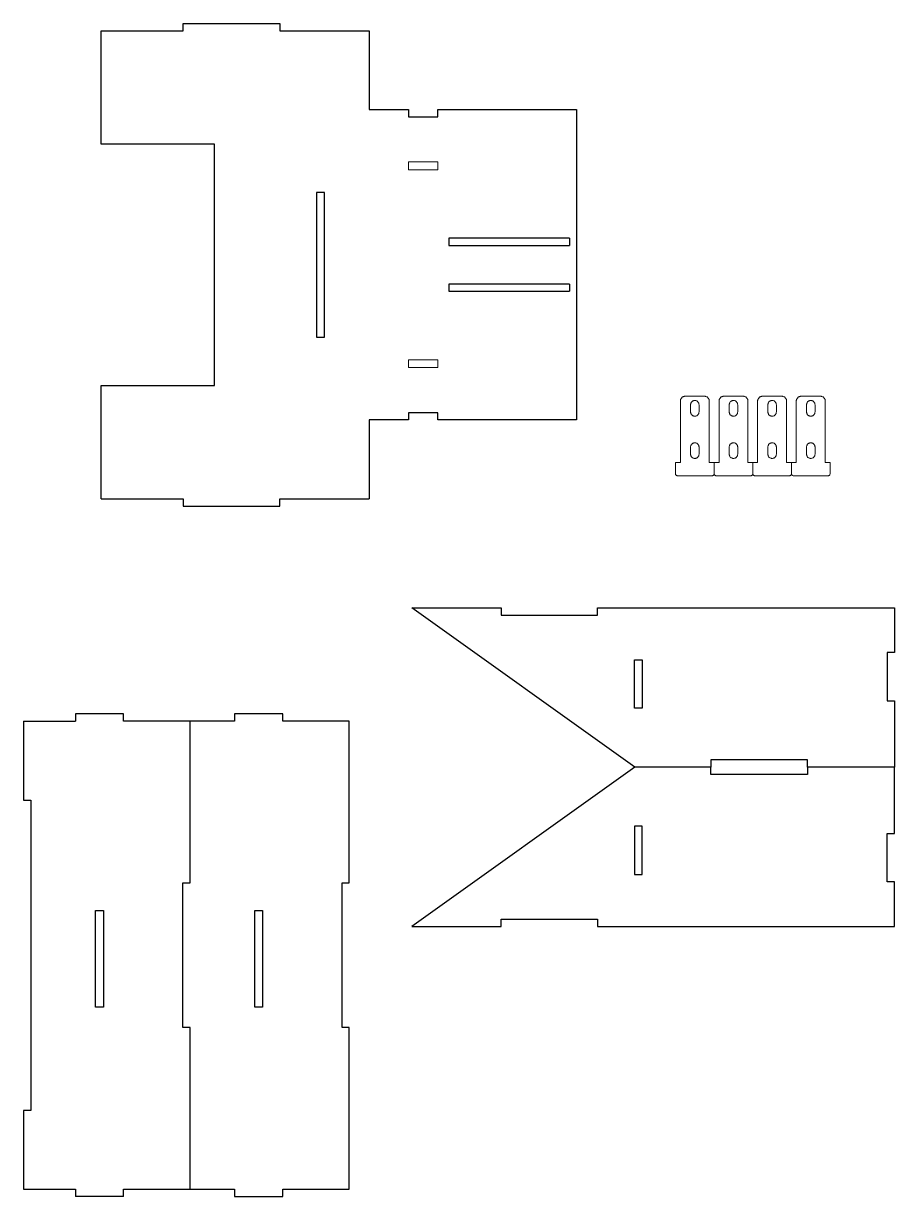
# Model space of a CAD drawing. Header units: millimetres. Extents: x 1538 to 3903, y 253 to 2632.
# Drawn here: x 2939.9 to 3300.8, y 252.6 to 738.7 of the extents above; entities that cross this region are included whole.
import ezdxf

# ---------------------------------------------------------------- set-up
doc = ezdxf.new("R2010")
doc.units = ezdxf.units.MM
doc.layers.add('Layer 1', color=7, linetype='Continuous')

msp = doc.modelspace()

# ---------------------------------------------------------------- linework, layer by layer
at = {"color": 1}
for p, q in [((3046.094, 735.669), (3083.094, 735.669)), ((3064.575, 668.675), (3061.375, 668.675)), ((3061.375, 668.669), (3061.375, 608.669)), ((3064.575, 608.675), (3064.575, 668.675)), ((3166.094, 630.669), (3166.094, 627.669)), ((3061.375, 608.669), (3064.575, 608.675)), ((3046.094, 541.669), (3083.094, 541.669)), ((2939.905, 449.555), (2961.405, 449.555)), ((2939.905, 255.555), (2961.405, 255.555))]:
    msp.add_line(p, q, dxfattribs=at)
for points in [[(2972.094, 735.669), (3006.094, 735.669), (3006.094, 738.669), (3046.094, 738.669), (3046.094, 735.669)], [(2972.094, 541.669), (2972.094, 588.669), (3019.094, 588.669), (3019.094, 688.669), (2972.094, 688.669), (2972.094, 735.669)], [(3083.094, 735.669), (3083.094, 702.969), (3099.497, 702.969), (3099.497, 699.971), (3111.527, 699.971), (3111.527, 702.969), (3169.094, 702.969)], [(3169.094, 702.969), (3169.094, 574.369)], [(3166.094, 649.669), (3116.094, 649.669), (3116.094, 646.669), (3166.094, 646.669)], [(3166.094, 649.669), (3166.094, 646.669)], [(3166.094, 630.669), (3116.094, 630.669), (3116.094, 627.669), (3166.094, 627.669)], [(3169.094, 574.369), (3111.527, 574.369), (3111.527, 577.368), (3099.497, 577.368), (3099.497, 574.369), (3083.094, 574.369), (3083.094, 541.669)], [(2972.094, 541.669), (3006.094, 541.669), (3006.094, 538.669), (3046.094, 538.669), (3046.094, 541.669)], [(3196.278, 474.989), (3196.278, 454.989), (3193.078, 454.989), (3193.078, 474.989), (3196.278, 474.989)], [(3027.405, 449.555), (2981.405, 449.555), (2981.405, 452.555), (2961.405, 452.555), (2961.405, 449.555)], [(3027.405, 255.555), (3027.405, 252.555), (3047.405, 252.555), (3047.405, 255.555), (3074.905, 255.555), (3074.905, 322.555), (3071.905, 322.555), (3071.905, 382.555), (3074.905, 382.555), (3074.905, 449.555), (3047.405, 449.555), (3047.405, 452.555), (3027.405, 452.555), (3027.405, 449.555)], [(2939.905, 449.555), (2939.905, 416.855)], [(3008.905, 255.555), (3008.905, 322.555), (3005.905, 322.555), (3005.905, 382.555), (3008.905, 382.555), (3008.905, 449.555)], [(2939.905, 416.855), (2942.905, 416.855)], [(2942.905, 416.855), (2942.905, 288.255)], [(3196.278, 385.989), (3196.278, 405.989), (3193.078, 405.989), (3193.078, 385.989), (3196.278, 385.989)], [(2969.805, 371.055), (2973.005, 371.055), (2973.005, 331.055), (2969.805, 331.055), (2969.805, 371.055)], [(3035.805, 371.055), (3039.005, 371.055), (3039.005, 331.055), (3035.805, 331.055), (3035.805, 371.055)], [(2939.905, 288.255), (2939.905, 255.555)], [(2942.905, 288.255), (2939.905, 288.255)], [(2961.405, 255.555), (2961.405, 252.555)], [(2981.405, 252.555), (2981.405, 255.555), (3027.405, 255.555)], [(2981.405, 252.555), (2961.405, 252.555)]]:
    msp.add_lwpolyline(points, dxfattribs=at)
for points in [[(3177.797, 496.489), (3300.797, 496.489), (3300.797, 477.989), (3297.797, 477.989), (3297.797, 457.989), (3300.797, 457.989), (3300.797, 430.489), (3264.678, 430.489), (3264.678, 433.489), (3224.678, 433.489), (3224.678, 430.489), (3193.178, 430.489), (3100.797, 496.489), (3137.797, 496.489), (3137.797, 493.489), (3177.797, 493.489)], [(3177.797, 364.489), (3300.797, 364.489), (3300.797, 382.989), (3297.797, 382.989), (3297.797, 402.989), (3300.797, 402.989), (3300.797, 430.489), (3264.678, 430.489), (3264.678, 427.489), (3224.678, 427.489), (3224.678, 430.489), (3193.178, 430.489), (3100.797, 364.489), (3137.797, 364.489), (3137.797, 367.489), (3177.797, 367.489)]]:
    msp.add_lwpolyline(points, close=True, dxfattribs=at)
at = {"layer": 'Layer 1', "color": 1, "lineweight": 0}
for points in [[(3111.527, 678.072), (3099.497, 678.072), (3099.497, 681.271), (3111.527, 681.271), (3111.527, 678.072)], [(3111.527, 599.266), (3099.497, 599.266), (3099.497, 596.068), (3111.527, 596.068), (3111.527, 599.266)]]:
    msp.add_lwpolyline(points, dxfattribs=at)
at = {"layer": 'Layer 1', "color": 5, "lineweight": 0}
for points in [[(3258.095, 552.167), (3258.131, 551.99), (3258.166, 551.814), (3258.236, 551.673), (3258.342, 551.532), (3258.448, 551.39), (3258.589, 551.32), (3258.766, 551.214), (3258.942, 551.179), (3273.265, 551.179), (3273.441, 551.214), (3273.617, 551.32), (3273.759, 551.39), (3273.864, 551.532), (3273.97, 551.673), (3274.041, 551.814), (3274.076, 551.99), (3274.111, 552.167), (3274.111, 556.682), (3272.101, 556.682), (3272.101, 582.4), (3272.065, 582.611), (3271.995, 582.823), (3271.924, 583.035), (3271.783, 583.246), (3271.677, 583.423), (3271.536, 583.599), (3271.36, 583.74), (3271.183, 583.881), (3270.972, 583.987), (3270.548, 584.128), (3270.337, 584.163), (3261.87, 584.163), (3261.658, 584.128), (3261.447, 584.058), (3261.235, 583.987), (3261.059, 583.881), (3260.847, 583.74), (3260.529, 583.423), (3260.424, 583.246), (3260.318, 583.035), (3260.212, 582.823), (3260.141, 582.611), (3260.106, 582.4), (3260.106, 556.682), (3256.084, 556.682), (3256.084, 582.4), (3256.049, 582.611), (3255.979, 582.823), (3255.908, 583.035), (3255.767, 583.246), (3255.661, 583.423), (3255.52, 583.599), (3255.344, 583.74), (3255.167, 583.881), (3254.956, 583.987), (3254.532, 584.128), (3254.321, 584.163), (3245.854, 584.163), (3245.642, 584.128), (3245.431, 584.058), (3245.219, 583.987), (3245.042, 583.881), (3244.831, 583.74), (3244.513, 583.423), (3244.407, 583.246), (3244.302, 583.035), (3244.196, 582.823), (3244.125, 582.611), (3244.09, 582.4), (3244.09, 556.682), (3240.068, 556.682), (3240.068, 582.4), (3240.033, 582.611), (3239.962, 582.823), (3239.892, 583.035), (3239.751, 583.246), (3239.645, 583.423), (3239.504, 583.599), (3239.327, 583.74), (3239.151, 583.881), (3238.939, 583.987), (3238.516, 584.128), (3238.304, 584.163), (3229.838, 584.163), (3229.626, 584.128), (3229.414, 584.058), (3229.203, 583.987), (3229.026, 583.881), (3228.815, 583.74), (3228.497, 583.423), (3228.391, 583.246), (3228.286, 583.035), (3228.18, 582.823), (3228.109, 582.611), (3228.074, 582.4), (3228.074, 556.682), (3224.052, 556.682), (3224.052, 582.4), (3224.017, 582.611), (3223.946, 582.823), (3223.876, 583.035), (3223.735, 583.246), (3223.629, 583.423), (3223.488, 583.599), (3223.311, 583.74), (3223.135, 583.881), (3222.923, 583.987), (3222.5, 584.128), (3222.288, 584.163), (3213.822, 584.163), (3213.61, 584.128), (3213.398, 584.058), (3213.187, 583.987), (3213.01, 583.881), (3212.799, 583.74), (3212.481, 583.423), (3212.375, 583.246), (3212.269, 583.035), (3212.164, 582.823), (3212.093, 582.611), (3212.058, 582.4), (3212.058, 556.682), (3210.047, 556.682), (3210.047, 552.167), (3210.082, 551.99), (3210.117, 551.814), (3210.188, 551.673), (3210.294, 551.532), (3210.4, 551.39), (3210.541, 551.32), (3210.717, 551.214), (3210.894, 551.179), (3225.216, 551.179), (3225.393, 551.214), (3225.569, 551.32), (3225.71, 551.39), (3225.816, 551.532), (3225.922, 551.673), (3225.992, 551.814), (3226.028, 551.99), (3226.063, 552.167), (3226.063, 556.682)], [(3218.267, 582.4), (3218.479, 582.364), (3218.69, 582.294), (3218.867, 582.223), (3219.043, 582.117), (3219.219, 581.976), (3219.36, 581.835), (3219.502, 581.659), (3219.607, 581.482), (3219.678, 581.306), (3219.749, 581.094), (3219.784, 580.883), (3219.819, 580.671), (3219.819, 577.672), (3219.784, 577.461), (3219.749, 577.249), (3219.678, 577.037), (3219.607, 576.861), (3219.502, 576.685), (3219.36, 576.508), (3219.219, 576.367), (3219.043, 576.226), (3218.867, 576.12), (3218.69, 576.05), (3218.479, 575.979), (3218.267, 575.944), (3218.055, 575.908), (3217.844, 575.944), (3217.632, 575.979), (3217.455, 576.05), (3217.244, 576.12), (3217.067, 576.226), (3216.891, 576.367), (3216.75, 576.508), (3216.609, 576.685), (3216.503, 576.861), (3216.432, 577.037), (3216.362, 577.249), (3216.327, 577.461), (3216.291, 577.672), (3216.291, 580.671), (3216.327, 580.883), (3216.362, 581.094), (3216.432, 581.306), (3216.503, 581.482), (3216.609, 581.659), (3216.75, 581.835), (3216.891, 581.976), (3217.067, 582.117), (3217.244, 582.223), (3217.455, 582.294), (3217.632, 582.364), (3217.844, 582.4), (3218.055, 582.435), (3218.267, 582.4)], [(3234.283, 582.4), (3234.495, 582.364), (3234.706, 582.294), (3234.883, 582.223), (3235.059, 582.117), (3235.235, 581.976), (3235.377, 581.835), (3235.518, 581.659), (3235.624, 581.482), (3235.694, 581.306), (3235.765, 581.094), (3235.8, 580.883), (3235.835, 580.671), (3235.835, 577.672), (3235.8, 577.461), (3235.765, 577.249), (3235.694, 577.037), (3235.624, 576.861), (3235.518, 576.685), (3235.377, 576.508), (3235.235, 576.367), (3235.059, 576.226), (3234.883, 576.12), (3234.706, 576.05), (3234.495, 575.979), (3234.283, 575.944), (3234.071, 575.908), (3233.86, 575.944), (3233.648, 575.979), (3233.472, 576.05), (3233.26, 576.12), (3233.084, 576.226), (3232.907, 576.367), (3232.766, 576.508), (3232.625, 576.685), (3232.519, 576.861), (3232.449, 577.037), (3232.378, 577.249), (3232.343, 577.461), (3232.307, 577.672), (3232.307, 580.671), (3232.343, 580.883), (3232.378, 581.094), (3232.449, 581.306), (3232.519, 581.482), (3232.625, 581.659), (3232.766, 581.835), (3232.907, 581.976), (3233.084, 582.117), (3233.26, 582.223), (3233.472, 582.294), (3233.648, 582.364), (3233.86, 582.4), (3234.071, 582.435), (3234.283, 582.4)], [(3250.299, 582.4), (3250.511, 582.364), (3250.722, 582.294), (3250.899, 582.223), (3251.075, 582.117), (3251.252, 581.976), (3251.393, 581.835), (3251.534, 581.659), (3251.64, 581.482), (3251.71, 581.306), (3251.781, 581.094), (3251.816, 580.883), (3251.851, 580.671), (3251.851, 577.672), (3251.816, 577.461), (3251.781, 577.249), (3251.71, 577.037), (3251.64, 576.861), (3251.534, 576.685), (3251.393, 576.508), (3251.252, 576.367), (3251.075, 576.226), (3250.899, 576.12), (3250.722, 576.05), (3250.511, 575.979), (3250.299, 575.944), (3250.087, 575.908), (3249.876, 575.944), (3249.664, 575.979), (3249.488, 576.05), (3249.276, 576.12), (3249.1, 576.226), (3248.923, 576.367), (3248.782, 576.508), (3248.641, 576.685), (3248.535, 576.861), (3248.465, 577.037), (3248.394, 577.249), (3248.359, 577.461), (3248.324, 577.672), (3248.324, 580.671), (3248.359, 580.883), (3248.394, 581.094), (3248.465, 581.306), (3248.535, 581.482), (3248.641, 581.659), (3248.782, 581.835), (3248.923, 581.976), (3249.1, 582.117), (3249.276, 582.223), (3249.488, 582.294), (3249.664, 582.364), (3249.876, 582.4), (3250.087, 582.435), (3250.299, 582.4)], [(3266.315, 582.4), (3266.527, 582.364), (3266.739, 582.294), (3266.915, 582.223), (3267.091, 582.117), (3267.268, 581.976), (3267.409, 581.835), (3267.55, 581.659), (3267.656, 581.482), (3267.726, 581.306), (3267.797, 581.094), (3267.832, 580.883), (3267.867, 580.671), (3267.867, 577.672), (3267.832, 577.461), (3267.797, 577.249), (3267.726, 577.037), (3267.656, 576.861), (3267.55, 576.685), (3267.409, 576.508), (3267.268, 576.367), (3267.091, 576.226), (3266.915, 576.12), (3266.739, 576.05), (3266.527, 575.979), (3266.315, 575.944), (3266.104, 575.908), (3265.892, 575.944), (3265.68, 575.979), (3265.504, 576.05), (3265.292, 576.12), (3265.116, 576.226), (3264.939, 576.367), (3264.798, 576.508), (3264.657, 576.685), (3264.551, 576.861), (3264.481, 577.037), (3264.41, 577.249), (3264.375, 577.461), (3264.34, 577.672), (3264.34, 580.671), (3264.375, 580.883), (3264.41, 581.094), (3264.481, 581.306), (3264.551, 581.482), (3264.657, 581.659), (3264.798, 581.835), (3264.939, 581.976), (3265.116, 582.117), (3265.292, 582.223), (3265.504, 582.294), (3265.68, 582.364), (3265.892, 582.4), (3266.104, 582.435), (3266.315, 582.4)], [(3218.267, 564.902), (3218.478, 564.867), (3218.69, 564.796), (3218.866, 564.725), (3219.043, 564.62), (3219.219, 564.478), (3219.36, 564.337), (3219.501, 564.161), (3219.607, 563.985), (3219.678, 563.808), (3219.748, 563.597), (3219.784, 563.385), (3219.819, 563.173), (3219.819, 560.175), (3219.784, 559.963), (3219.748, 559.751), (3219.678, 559.54), (3219.607, 559.363), (3219.501, 559.187), (3219.36, 559.01), (3219.219, 558.869), (3219.043, 558.728), (3218.866, 558.622), (3218.69, 558.552), (3218.478, 558.481), (3218.267, 558.446), (3218.055, 558.411), (3217.843, 558.446), (3217.632, 558.481), (3217.455, 558.552), (3217.244, 558.622), (3217.067, 558.728), (3216.891, 558.869), (3216.75, 559.01), (3216.609, 559.187), (3216.503, 559.363), (3216.432, 559.54), (3216.362, 559.751), (3216.326, 559.963), (3216.291, 560.175), (3216.291, 563.173), (3216.326, 563.385), (3216.362, 563.597), (3216.432, 563.808), (3216.503, 563.985), (3216.609, 564.161), (3216.75, 564.337), (3216.891, 564.478), (3217.067, 564.62), (3217.244, 564.725), (3217.455, 564.796), (3217.632, 564.867), (3217.843, 564.902), (3218.055, 564.937), (3218.267, 564.902)], [(3234.283, 564.902), (3234.494, 564.867), (3234.706, 564.796), (3234.882, 564.725), (3235.059, 564.62), (3235.235, 564.478), (3235.376, 564.337), (3235.517, 564.161), (3235.623, 563.985), (3235.694, 563.808), (3235.764, 563.597), (3235.8, 563.385), (3235.835, 563.173), (3235.835, 560.175), (3235.8, 559.963), (3235.764, 559.751), (3235.694, 559.54), (3235.623, 559.363), (3235.517, 559.187), (3235.376, 559.01), (3235.235, 558.869), (3235.059, 558.728), (3234.882, 558.622), (3234.706, 558.552), (3234.494, 558.481), (3234.283, 558.446), (3234.071, 558.411), (3233.859, 558.446), (3233.648, 558.481), (3233.471, 558.552), (3233.26, 558.622), (3233.083, 558.728), (3232.907, 558.869), (3232.766, 559.01), (3232.625, 559.187), (3232.519, 559.363), (3232.448, 559.54), (3232.378, 559.751), (3232.342, 559.963), (3232.307, 560.175), (3232.307, 563.173), (3232.342, 563.385), (3232.378, 563.597), (3232.448, 563.808), (3232.519, 563.985), (3232.625, 564.161), (3232.766, 564.337), (3232.907, 564.478), (3233.083, 564.62), (3233.26, 564.725), (3233.471, 564.796), (3233.648, 564.867), (3233.859, 564.902), (3234.071, 564.937), (3234.283, 564.902)], [(3250.299, 564.902), (3250.511, 564.867), (3250.722, 564.796), (3250.899, 564.725), (3251.075, 564.62), (3251.251, 564.478), (3251.392, 564.337), (3251.534, 564.161), (3251.639, 563.985), (3251.71, 563.808), (3251.781, 563.597), (3251.816, 563.385), (3251.851, 563.173), (3251.851, 560.175), (3251.816, 559.963), (3251.781, 559.751), (3251.71, 559.54), (3251.639, 559.363), (3251.534, 559.187), (3251.392, 559.01), (3251.251, 558.869), (3251.075, 558.728), (3250.899, 558.622), (3250.722, 558.552), (3250.511, 558.481), (3250.299, 558.446), (3250.087, 558.411), (3249.876, 558.446), (3249.664, 558.481), (3249.487, 558.552), (3249.276, 558.622), (3249.099, 558.728), (3248.923, 558.869), (3248.782, 559.01), (3248.641, 559.187), (3248.535, 559.363), (3248.464, 559.54), (3248.394, 559.751), (3248.359, 559.963), (3248.323, 560.175), (3248.323, 563.173), (3248.359, 563.385), (3248.394, 563.597), (3248.464, 563.808), (3248.535, 563.985), (3248.641, 564.161), (3248.782, 564.337), (3248.923, 564.478), (3249.099, 564.62), (3249.276, 564.725), (3249.487, 564.796), (3249.664, 564.867), (3249.876, 564.902), (3250.087, 564.937), (3250.299, 564.902)], [(3266.315, 564.902), (3266.527, 564.867), (3266.738, 564.796), (3266.915, 564.725), (3267.091, 564.62), (3267.267, 564.478), (3267.409, 564.337), (3267.55, 564.161), (3267.656, 563.985), (3267.726, 563.808), (3267.797, 563.597), (3267.832, 563.385), (3267.867, 563.173), (3267.867, 560.175), (3267.832, 559.963), (3267.797, 559.751), (3267.726, 559.54), (3267.656, 559.363), (3267.55, 559.187), (3267.409, 559.01), (3267.267, 558.869), (3267.091, 558.728), (3266.915, 558.622), (3266.738, 558.552), (3266.527, 558.481), (3266.315, 558.446), (3266.103, 558.411), (3265.892, 558.446), (3265.68, 558.481), (3265.504, 558.552), (3265.292, 558.622), (3265.116, 558.728), (3264.939, 558.869), (3264.798, 559.01), (3264.657, 559.187), (3264.551, 559.363), (3264.481, 559.54), (3264.41, 559.751), (3264.375, 559.963), (3264.339, 560.175), (3264.339, 563.173), (3264.375, 563.385), (3264.41, 563.597), (3264.481, 563.808), (3264.551, 563.985), (3264.657, 564.161), (3264.798, 564.337), (3264.939, 564.478), (3265.116, 564.62), (3265.292, 564.725), (3265.504, 564.796), (3265.68, 564.867), (3265.892, 564.902), (3266.103, 564.937), (3266.315, 564.902)], [(3226.063, 552.167), (3226.098, 551.99), (3226.134, 551.814), (3226.204, 551.673), (3226.31, 551.532), (3226.416, 551.39), (3226.557, 551.32), (3226.733, 551.214), (3226.91, 551.179), (3241.232, 551.179), (3241.409, 551.214), (3241.585, 551.32), (3241.726, 551.39), (3241.832, 551.532), (3241.938, 551.673), (3242.009, 551.814), (3242.044, 551.99), (3242.079, 552.167), (3242.079, 556.682)], [(3242.079, 552.167), (3242.114, 551.99), (3242.15, 551.814), (3242.22, 551.673), (3242.326, 551.532), (3242.432, 551.39), (3242.573, 551.32), (3242.749, 551.214), (3242.926, 551.179), (3257.249, 551.179), (3257.425, 551.214), (3257.601, 551.32), (3257.742, 551.39), (3257.848, 551.532), (3257.954, 551.673), (3258.025, 551.814), (3258.06, 551.99), (3258.095, 552.167), (3258.095, 556.682)]]:
    msp.add_lwpolyline(points, dxfattribs=at)

doc.saveas('drawing.dxf')
